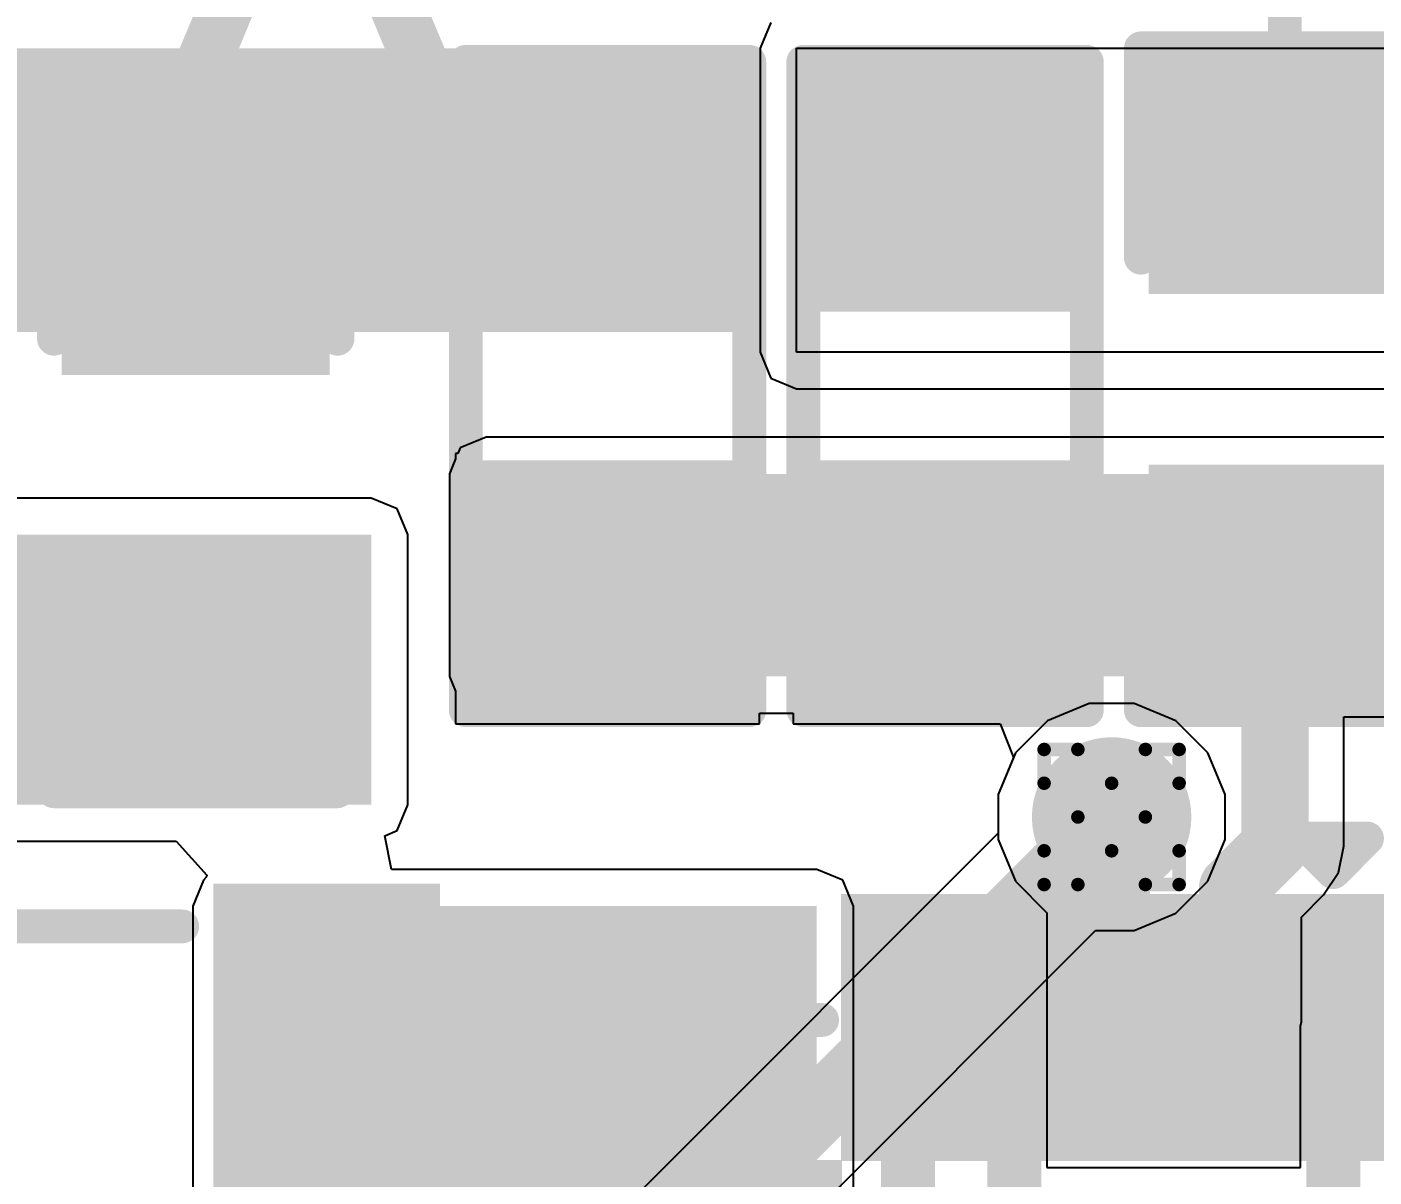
# Model space of a CAD drawing. Header units: inches. Extents: x -0.2 to 17.4, y -0.2 to 2.6.
# Drawn here: x 1.554 to 1.7535, y 1.0929 to 1.2632 of the extents above; entities that cross this region are included whole.
import ezdxf

# ---------------------------------------------------------------- set-up
doc = ezdxf.new("R2010")
doc.units = ezdxf.units.IN
doc.header["$MEASUREMENT"] = 0
for name, color, linetype in [('Bottom Layer', 5, 'Continuous'), ('Drill Drawing', 1, 'Continuous'), ('Top Layer', 1, 'Continuous'), ('Top Overlay', 2, 'Continuous'), ('Top Paste', 8, 'Continuous'), ('Top Solder', 216, 'Continuous'), ('Via Holes', 16, 'Continuous')]:
    doc.layers.add(name, color=color, linetype=linetype)
doc.styles.add('Arial_Bold', font='', dxfattribs={"height": 0.2})
doc.styles.get('Arial_Bold').set_extended_font_data('Arial', bold=True)

# ---------------------------------------------------------------- blocks, each defined once
blk = doc.blocks.new('20_QFN_3X3__21')
at = {"layer": 'Top Layer'}
for points in [[(-0.0374, 0.07677), (-0.02559, 0.07677), (-0.02559, 0.04528), (-0.0374, 0.04528)], [(-0.02165, 0.07677), (-0.00984, 0.07677), (-0.00984, 0.04528), (-0.02165, 0.04528)], [(-0.00591, 0.07677), (0.00591, 0.07677), (0.00591, 0.04528), (-0.00591, 0.04528)], [(0.00984, 0.07677), (0.02165, 0.07677), (0.02165, 0.04528), (0.00984, 0.04528)], [(0.02559, 0.07677), (0.0374, 0.07677), (0.0374, 0.04528), (0.02559, 0.04528)], [(-0.04528, 0.0374), (-0.04528, 0.02559), (-0.07677, 0.02559), (-0.07677, 0.0374)], [(0.07677, 0.0374), (0.07677, 0.02559), (0.04528, 0.02559), (0.04528, 0.0374)], [(-0.02953, 0.02953), (0.02953, 0.02953), (0.02953, -0.02953), (-0.02953, -0.02953)], [(-0.04528, 0.02165), (-0.04528, 0.00984), (-0.07677, 0.00984), (-0.07677, 0.02165)], [(0.07677, 0.02165), (0.07677, 0.00984), (0.04528, 0.00984), (0.04528, 0.02165)], [(-0.04528, 0.00591), (-0.04528, -0.00591), (-0.07677, -0.00591), (-0.07677, 0.00591)], [(0.07677, 0.00591), (0.07677, -0.00591), (0.04528, -0.00591), (0.04528, 0.00591)], [(-0.04528, -0.00984), (-0.04528, -0.02165), (-0.07677, -0.02165), (-0.07677, -0.00984)], [(0.07677, -0.00984), (0.07677, -0.02165), (0.04528, -0.02165), (0.04528, -0.00984)], [(-0.04528, -0.02559), (-0.04528, -0.0374), (-0.07677, -0.0374), (-0.07677, -0.02559)], [(0.07677, -0.02559), (0.07677, -0.0374), (0.04528, -0.0374), (0.04528, -0.02559)], [(-0.0374, -0.04528), (-0.02559, -0.04528), (-0.02559, -0.07677), (-0.0374, -0.07677)], [(-0.02165, -0.04528), (-0.00984, -0.04528), (-0.00984, -0.07677), (-0.02165, -0.07677)], [(-0.00591, -0.04528), (0.00591, -0.04528), (0.00591, -0.07677), (-0.00591, -0.07677)], [(0.00984, -0.04528), (0.02165, -0.04528), (0.02165, -0.07677), (0.00984, -0.07677)], [(0.02559, -0.04528), (0.0374, -0.04528), (0.0374, -0.07677), (0.02559, -0.07677)]]:
    blk.add_hatch(color=1, dxfattribs=at).paths.add_polyline_path(points)
at = {"layer": 'Top Paste'}
for points in [[(-0.0374, 0.07677), (-0.02559, 0.07677), (-0.02559, 0.04528), (-0.0374, 0.04528)], [(-0.02165, 0.07677), (-0.00984, 0.07677), (-0.00984, 0.04528), (-0.02165, 0.04528)], [(-0.00591, 0.07677), (0.00591, 0.07677), (0.00591, 0.04528), (-0.00591, 0.04528)], [(0.00984, 0.07677), (0.02165, 0.07677), (0.02165, 0.04528), (0.00984, 0.04528)], [(0.02559, 0.07677), (0.0374, 0.07677), (0.0374, 0.04528), (0.02559, 0.04528)], [(-0.04528, 0.0374), (-0.04528, 0.02559), (-0.07677, 0.02559), (-0.07677, 0.0374)], [(0.07677, 0.0374), (0.07677, 0.02559), (0.04528, 0.02559), (0.04528, 0.0374)], [(-0.02953, 0.02953), (0.02953, 0.02953), (0.02953, -0.02953), (-0.02953, -0.02953)], [(-0.04528, 0.02165), (-0.04528, 0.00984), (-0.07677, 0.00984), (-0.07677, 0.02165)], [(0.07677, 0.02165), (0.07677, 0.00984), (0.04528, 0.00984), (0.04528, 0.02165)], [(-0.04528, 0.00591), (-0.04528, -0.00591), (-0.07677, -0.00591), (-0.07677, 0.00591)], [(0.07677, 0.00591), (0.07677, -0.00591), (0.04528, -0.00591), (0.04528, 0.00591)], [(-0.04528, -0.00984), (-0.04528, -0.02165), (-0.07677, -0.02165), (-0.07677, -0.00984)], [(0.07677, -0.00984), (0.07677, -0.02165), (0.04528, -0.02165), (0.04528, -0.00984)], [(-0.04528, -0.02559), (-0.04528, -0.0374), (-0.07677, -0.0374), (-0.07677, -0.02559)], [(0.07677, -0.02559), (0.07677, -0.0374), (0.04528, -0.0374), (0.04528, -0.02559)], [(-0.0374, -0.04528), (-0.02559, -0.04528), (-0.02559, -0.07677), (-0.0374, -0.07677)], [(-0.02165, -0.04528), (-0.00984, -0.04528), (-0.00984, -0.07677), (-0.02165, -0.07677)], [(-0.00591, -0.04528), (0.00591, -0.04528), (0.00591, -0.07677), (-0.00591, -0.07677)], [(0.00984, -0.04528), (0.02165, -0.04528), (0.02165, -0.07677), (0.00984, -0.07677)], [(0.02559, -0.04528), (0.0374, -0.04528), (0.0374, -0.07677), (0.02559, -0.07677)]]:
    blk.add_hatch(color=8, dxfattribs=at).paths.add_polyline_path(points)
at = {"layer": 'Top Solder'}
for points in [[(-0.0414, 0.08077), (-0.02159, 0.08077), (-0.02159, 0.04128), (-0.0414, 0.04128)], [(-0.02565, 0.08077), (-0.00584, 0.08077), (-0.00584, 0.04128), (-0.02565, 0.04128)], [(-0.00991, 0.08077), (0.00991, 0.08077), (0.00991, 0.04128), (-0.00991, 0.04128)], [(0.00584, 0.08077), (0.02565, 0.08077), (0.02565, 0.04128), (0.00584, 0.04128)], [(0.02159, 0.08077), (0.0414, 0.08077), (0.0414, 0.04128), (0.02159, 0.04128)], [(-0.04128, 0.0414), (-0.04128, 0.02159), (-0.08077, 0.02159), (-0.08077, 0.0414)], [(0.08077, 0.0414), (0.08077, 0.02159), (0.04128, 0.02159), (0.04128, 0.0414)], [(-0.03353, 0.03353), (0.03353, 0.03353), (0.03353, -0.03353), (-0.03353, -0.03353)], [(-0.04128, 0.02565), (-0.04128, 0.00584), (-0.08077, 0.00584), (-0.08077, 0.02565)], [(0.08077, 0.02565), (0.08077, 0.00584), (0.04128, 0.00584), (0.04128, 0.02565)], [(-0.04128, 0.00991), (-0.04128, -0.00991), (-0.08077, -0.00991), (-0.08077, 0.00991)], [(0.08077, 0.00991), (0.08077, -0.00991), (0.04128, -0.00991), (0.04128, 0.00991)], [(-0.04128, -0.00584), (-0.04128, -0.02565), (-0.08077, -0.02565), (-0.08077, -0.00584)], [(0.08077, -0.00584), (0.08077, -0.02565), (0.04128, -0.02565), (0.04128, -0.00584)], [(-0.04128, -0.02159), (-0.04128, -0.0414), (-0.08077, -0.0414), (-0.08077, -0.02159)], [(0.08077, -0.02159), (0.08077, -0.0414), (0.04128, -0.0414), (0.04128, -0.02159)], [(-0.0414, -0.04128), (-0.02159, -0.04128), (-0.02159, -0.08077), (-0.0414, -0.08077)], [(-0.02565, -0.04128), (-0.00584, -0.04128), (-0.00584, -0.08077), (-0.02565, -0.08077)], [(-0.00991, -0.04128), (0.00991, -0.04128), (0.00991, -0.08077), (-0.00991, -0.08077)], [(0.00584, -0.04128), (0.02565, -0.04128), (0.02565, -0.08077), (0.00584, -0.08077)], [(0.02159, -0.04128), (0.0414, -0.04128), (0.0414, -0.08077), (0.02159, -0.08077)]]:
    blk.add_hatch(color=216, dxfattribs=at).paths.add_polyline_path(points)
at = {"layer": 'Top Overlay'}
for points in [[(-0.06214, 0.04421, 0.005, 0.005, 0), (-0.06214, 0.06187, 0.005, 0.005, 0)], [(-0.04439, 0.06187, 0.005, 0.005, 0), (-0.06214, 0.06187, 0.005, 0.005, 0)], [(0.06214, 0.06187, 0.005, 0.005, 0), (0.04439, 0.06187, 0.005, 0.005, 0)], [(0.06214, 0.04421, 0.005, 0.005, 0), (0.06214, 0.06187, 0.005, 0.005, 0)], [(-0.08902, 0.0265, 0.005, 0.005, 0), (-0.08902, 0.0365, 0.005, 0.005, 0)], [(-0.08402, 0.0315, 0.005, 0.005, 0), (-0.08902, 0.0365, 0.005, 0.005, 0)], [(-0.08902, 0.0265, 0.005, 0.005, 0), (-0.08402, 0.0315, 0.005, 0.005, 0)], [(-0.06214, -0.06187, 0.005, 0.005, 0), (-0.06214, -0.04421, 0.005, 0.005, 0)], [(0.06214, -0.06187, 0.005, 0.005, 0), (0.06214, -0.04421, 0.005, 0.005, 0)], [(-0.04439, -0.06187, 0.005, 0.005, 0), (-0.06214, -0.06187, 0.005, 0.005, 0)], [(0.06214, -0.06187, 0.005, 0.005, 0), (0.04439, -0.06187, 0.005, 0.005, 0)]]:
    blk.add_lwpolyline(points, format="xyseb", dxfattribs=at)
for points in [[(-0.06339, 0.06187, 0.0025, 0.0025, 1), (-0.06089, 0.06187, 0.0025, 0.0025, 1)], [(-0.06339, 0.06187, 0.0025, 0.0025, 1), (-0.06089, 0.06187, 0.0025, 0.0025, 1)], [(-0.04564, 0.06187, 0.0025, 0.0025, 1), (-0.04314, 0.06187, 0.0025, 0.0025, 1)], [(0.04314, 0.06187, 0.0025, 0.0025, 1), (0.04564, 0.06187, 0.0025, 0.0025, 1)], [(0.06089, 0.06187, 0.0025, 0.0025, 1), (0.06339, 0.06187, 0.0025, 0.0025, 1)], [(0.06089, 0.06187, 0.0025, 0.0025, 1), (0.06339, 0.06187, 0.0025, 0.0025, 1)], [(-0.06339, 0.04421, 0.0025, 0.0025, 1), (-0.06089, 0.04421, 0.0025, 0.0025, 1)], [(0.06089, 0.04421, 0.0025, 0.0025, 1), (0.06339, 0.04421, 0.0025, 0.0025, 1)], [(-0.09027, 0.0365, 0.0025, 0.0025, 1), (-0.08777, 0.0365, 0.0025, 0.0025, 1)], [(-0.09027, 0.0365, 0.0025, 0.0025, 1), (-0.08777, 0.0365, 0.0025, 0.0025, 1)], [(-0.08527, 0.0315, 0.0025, 0.0025, 1), (-0.08277, 0.0315, 0.0025, 0.0025, 1)], [(-0.08527, 0.0315, 0.0025, 0.0025, 1), (-0.08277, 0.0315, 0.0025, 0.0025, 1)], [(-0.09027, 0.0265, 0.0025, 0.0025, 1), (-0.08777, 0.0265, 0.0025, 0.0025, 1)], [(-0.09027, 0.0265, 0.0025, 0.0025, 1), (-0.08777, 0.0265, 0.0025, 0.0025, 1)], [(-0.06339, -0.04421, 0.0025, 0.0025, 1), (-0.06089, -0.04421, 0.0025, 0.0025, 1)], [(0.06089, -0.04421, 0.0025, 0.0025, 1), (0.06339, -0.04421, 0.0025, 0.0025, 1)], [(-0.06339, -0.06187, 0.0025, 0.0025, 1), (-0.06089, -0.06187, 0.0025, 0.0025, 1)], [(-0.06339, -0.06187, 0.0025, 0.0025, 1), (-0.06089, -0.06187, 0.0025, 0.0025, 1)], [(-0.04564, -0.06187, 0.0025, 0.0025, 1), (-0.04314, -0.06187, 0.0025, 0.0025, 1)], [(0.04314, -0.06187, 0.0025, 0.0025, 1), (0.04564, -0.06187, 0.0025, 0.0025, 1)], [(0.06089, -0.06187, 0.0025, 0.0025, 1), (0.06339, -0.06187, 0.0025, 0.0025, 1)], [(0.06089, -0.06187, 0.0025, 0.0025, 1), (0.06339, -0.06187, 0.0025, 0.0025, 1)]]:
    blk.add_lwpolyline(points, format="xyseb", close=True, dxfattribs=at)
blk = doc.blocks.new('R___0603_43')
at = {"layer": 'Top Layer'}
for points in [[(-0.015, 0.0175), (-0.015, -0.0175), (-0.045, -0.0175), (-0.045, 0.0175)], [(0.045, 0.0175), (0.045, -0.0175), (0.015, -0.0175), (0.015, 0.0175)]]:
    blk.add_hatch(color=1, dxfattribs=at).paths.add_polyline_path(points)
at = {"layer": 'Top Paste'}
for points in [[(-0.015, 0.0175), (-0.015, -0.0175), (-0.045, -0.0175), (-0.045, 0.0175)], [(0.045, 0.0175), (0.045, -0.0175), (0.015, -0.0175), (0.015, 0.0175)]]:
    blk.add_hatch(color=8, dxfattribs=at).paths.add_polyline_path(points)
at = {"layer": 'Top Solder'}
for points in [[(-0.011, 0.0215), (-0.011, -0.0215), (-0.049, -0.0215), (-0.049, 0.0215)], [(0.049, 0.0215), (0.049, -0.0215), (0.011, -0.0215), (0.011, 0.0215)]]:
    blk.add_hatch(color=216, dxfattribs=at).paths.add_polyline_path(points)
at = {"layer": 'Top Overlay'}
for points in [[(-0.048, -0.021, 0.005, 0.005, 0), (-0.048, 0.021, 0.005, 0.005, 0)], [(0.048, 0.021, 0.005, 0.005, 0), (-0.048, 0.021, 0.005, 0.005, 0)], [(0.048, -0.021, 0.005, 0.005, 0), (0.048, 0.021, 0.005, 0.005, 0)], [(0.048, -0.021, 0.005, 0.005, 0), (-0.048, -0.021, 0.005, 0.005, 0)]]:
    blk.add_lwpolyline(points, format="xyseb", dxfattribs=at)
for points in [[(-0.04925, 0.021, 0.0025, 0.0025, 1), (-0.04675, 0.021, 0.0025, 0.0025, 1)], [(-0.04925, 0.021, 0.0025, 0.0025, 1), (-0.04675, 0.021, 0.0025, 0.0025, 1)], [(0.04675, 0.021, 0.0025, 0.0025, 1), (0.04925, 0.021, 0.0025, 0.0025, 1)], [(0.04675, 0.021, 0.0025, 0.0025, 1), (0.04925, 0.021, 0.0025, 0.0025, 1)], [(-0.04925, -0.021, 0.0025, 0.0025, 1), (-0.04675, -0.021, 0.0025, 0.0025, 1)], [(-0.04925, -0.021, 0.0025, 0.0025, 1), (-0.04675, -0.021, 0.0025, 0.0025, 1)], [(0.04675, -0.021, 0.0025, 0.0025, 1), (0.04925, -0.021, 0.0025, 0.0025, 1)], [(0.04675, -0.021, 0.0025, 0.0025, 1), (0.04925, -0.021, 0.0025, 0.0025, 1)]]:
    blk.add_lwpolyline(points, format="xyseb", close=True, dxfattribs=at)
blk = doc.blocks.new('RES_0603_44')
at = {"layer": 'Top Layer'}
for points in [[(-0.015, 0.0175), (-0.015, -0.0175), (-0.045, -0.0175), (-0.045, 0.0175)], [(0.045, 0.0175), (0.045, -0.0175), (0.015, -0.0175), (0.015, 0.0175)]]:
    blk.add_hatch(color=1, dxfattribs=at).paths.add_polyline_path(points)
at = {"layer": 'Top Paste'}
for points in [[(-0.015, 0.0175), (-0.015, -0.0175), (-0.045, -0.0175), (-0.045, 0.0175)], [(0.045, 0.0175), (0.045, -0.0175), (0.015, -0.0175), (0.015, 0.0175)]]:
    blk.add_hatch(color=8, dxfattribs=at).paths.add_polyline_path(points)
at = {"layer": 'Top Solder'}
for points in [[(-0.011, 0.0215), (-0.011, -0.0215), (-0.049, -0.0215), (-0.049, 0.0215)], [(0.049, 0.0215), (0.049, -0.0215), (0.011, -0.0215), (0.011, 0.0215)]]:
    blk.add_hatch(color=216, dxfattribs=at).paths.add_polyline_path(points)
at = {"layer": 'Top Overlay'}
for points in [[(-0.048, 0.021, 0.005, 0.005, 0), (-0.048, -0.021, 0.005, 0.005, 0)], [(-0.048, 0.021, 0.005, 0.005, 0), (0.048, 0.021, 0.005, 0.005, 0)], [(0.048, 0.021, 0.005, 0.005, 0), (0.048, -0.021, 0.005, 0.005, 0)], [(-0.048, -0.021, 0.005, 0.005, 0), (0.048, -0.021, 0.005, 0.005, 0)]]:
    blk.add_lwpolyline(points, format="xyseb", dxfattribs=at)
for points in [[(-0.04925, 0.021, 0.0025, 0.0025, 1), (-0.04675, 0.021, 0.0025, 0.0025, 1)], [(-0.04925, 0.021, 0.0025, 0.0025, 1), (-0.04675, 0.021, 0.0025, 0.0025, 1)], [(0.04675, 0.021, 0.0025, 0.0025, 1), (0.04925, 0.021, 0.0025, 0.0025, 1)], [(0.04675, 0.021, 0.0025, 0.0025, 1), (0.04925, 0.021, 0.0025, 0.0025, 1)], [(-0.04925, -0.021, 0.0025, 0.0025, 1), (-0.04675, -0.021, 0.0025, 0.0025, 1)], [(-0.04925, -0.021, 0.0025, 0.0025, 1), (-0.04675, -0.021, 0.0025, 0.0025, 1)], [(0.04675, -0.021, 0.0025, 0.0025, 1), (0.04925, -0.021, 0.0025, 0.0025, 1)], [(0.04675, -0.021, 0.0025, 0.0025, 1), (0.04925, -0.021, 0.0025, 0.0025, 1)]]:
    blk.add_lwpolyline(points, format="xyseb", close=True, dxfattribs=at)
blk = doc.blocks.new('IND_1008__2520_M_______70')
at = {"layer": 'Top Layer'}
for points in [[(-0.0502, 0.04331), (-0.02461, 0.04331), (-0.02461, -0.04331), (-0.0502, -0.04331)], [(0.02461, 0.04331), (0.0502, 0.04331), (0.0502, -0.04331), (0.02461, -0.04331)]]:
    blk.add_hatch(color=1, dxfattribs=at).paths.add_polyline_path(points)
at = {"layer": 'Top Paste'}
for points in [[(-0.0502, 0.04331), (-0.02461, 0.04331), (-0.02461, -0.04331), (-0.0502, -0.04331)], [(0.02461, 0.04331), (0.0502, 0.04331), (0.0502, -0.04331), (0.02461, -0.04331)]]:
    blk.add_hatch(color=8, dxfattribs=at).paths.add_polyline_path(points)
at = {"layer": 'Top Solder'}
for points in [[(-0.0542, 0.04731), (-0.02061, 0.04731), (-0.02061, -0.04731), (-0.0542, -0.04731)], [(0.02061, 0.04731), (0.0542, 0.04731), (0.0542, -0.04731), (0.02061, -0.04731)]]:
    blk.add_hatch(color=216, dxfattribs=at).paths.add_polyline_path(points)
at = {"layer": 'Top Overlay'}
for points in [[(0.016, 0.041, 0.005, 0.005, 0), (-0.016, 0.041, 0.005, 0.005, 0)], [(0.016, -0.041, 0.005, 0.005, 0), (-0.016, -0.041, 0.005, 0.005, 0)]]:
    blk.add_lwpolyline(points, format="xyseb", dxfattribs=at)
for points in [[(-0.01725, 0.041, 0.0025, 0.0025, 1), (-0.01475, 0.041, 0.0025, 0.0025, 1)], [(0.01475, 0.041, 0.0025, 0.0025, 1), (0.01725, 0.041, 0.0025, 0.0025, 1)], [(-0.01725, -0.041, 0.0025, 0.0025, 1), (-0.01475, -0.041, 0.0025, 0.0025, 1)], [(0.01475, -0.041, 0.0025, 0.0025, 1), (0.01725, -0.041, 0.0025, 0.0025, 1)]]:
    blk.add_lwpolyline(points, format="xyseb", close=True, dxfattribs=at)
blk = doc.blocks.new('C___0603_111')
at = {"layer": 'Top Layer'}
for points in [[(-0.015, 0.0175), (-0.015, -0.0175), (-0.045, -0.0175), (-0.045, 0.0175)], [(0.045, 0.0175), (0.045, -0.0175), (0.015, -0.0175), (0.015, 0.0175)]]:
    blk.add_hatch(color=1, dxfattribs=at).paths.add_polyline_path(points)
at = {"layer": 'Top Paste'}
for points in [[(-0.015, 0.0175), (-0.015, -0.0175), (-0.045, -0.0175), (-0.045, 0.0175)], [(0.045, 0.0175), (0.045, -0.0175), (0.015, -0.0175), (0.015, 0.0175)]]:
    blk.add_hatch(color=8, dxfattribs=at).paths.add_polyline_path(points)
at = {"layer": 'Top Solder'}
for points in [[(-0.01264, 0.01986), (-0.01264, -0.01986), (-0.04736, -0.01986), (-0.04736, 0.01986)], [(0.04736, 0.01986), (0.04736, -0.01986), (0.01264, -0.01986), (0.01264, 0.01986)]]:
    blk.add_hatch(color=216, dxfattribs=at).paths.add_polyline_path(points)
at = {"layer": 'Top Overlay'}
for points in [[(-0.049, 0.021, 0.005, 0.005, 0), (-0.018, 0.021, 0.005, 0.005, 0)], [(-0.049, 0.021, 0.005, 0.005, 0), (-0.049, -0.021, 0.005, 0.005, 0)], [(0.018, 0.021, 0.005, 0.005, 0), (0.049, 0.021, 0.005, 0.005, 0)], [(0.049, 0.021, 0.005, 0.005, 0), (0.049, -0.021, 0.005, 0.005, 0)], [(-0.049, -0.021, 0.005, 0.005, 0), (-0.018, -0.021, 0.005, 0.005, 0)], [(0.018, -0.021, 0.005, 0.005, 0), (0.049, -0.021, 0.005, 0.005, 0)]]:
    blk.add_lwpolyline(points, format="xyseb", dxfattribs=at)
for points in [[(-0.05025, 0.021, 0.0025, 0.0025, 1), (-0.04775, 0.021, 0.0025, 0.0025, 1)], [(-0.05025, 0.021, 0.0025, 0.0025, 1), (-0.04775, 0.021, 0.0025, 0.0025, 1)], [(-0.01925, 0.021, 0.0025, 0.0025, 1), (-0.01675, 0.021, 0.0025, 0.0025, 1)], [(0.01675, 0.021, 0.0025, 0.0025, 1), (0.01925, 0.021, 0.0025, 0.0025, 1)], [(0.04775, 0.021, 0.0025, 0.0025, 1), (0.05025, 0.021, 0.0025, 0.0025, 1)], [(0.04775, 0.021, 0.0025, 0.0025, 1), (0.05025, 0.021, 0.0025, 0.0025, 1)], [(-0.05025, -0.021, 0.0025, 0.0025, 1), (-0.04775, -0.021, 0.0025, 0.0025, 1)], [(-0.05025, -0.021, 0.0025, 0.0025, 1), (-0.04775, -0.021, 0.0025, 0.0025, 1)], [(-0.01925, -0.021, 0.0025, 0.0025, 1), (-0.01675, -0.021, 0.0025, 0.0025, 1)], [(0.01675, -0.021, 0.0025, 0.0025, 1), (0.01925, -0.021, 0.0025, 0.0025, 1)], [(0.04775, -0.021, 0.0025, 0.0025, 1), (0.05025, -0.021, 0.0025, 0.0025, 1)], [(0.04775, -0.021, 0.0025, 0.0025, 1), (0.05025, -0.021, 0.0025, 0.0025, 1)]]:
    blk.add_lwpolyline(points, format="xyseb", close=True, dxfattribs=at)
blk = doc.blocks.new('C___0603_115')
at = {"layer": 'Top Layer'}
for points in [[(-0.015, 0.0175), (-0.015, -0.0175), (-0.045, -0.0175), (-0.045, 0.0175)], [(0.045, 0.0175), (0.045, -0.0175), (0.015, -0.0175), (0.015, 0.0175)]]:
    blk.add_hatch(color=1, dxfattribs=at).paths.add_polyline_path(points)
at = {"layer": 'Top Paste'}
for points in [[(-0.015, 0.0175), (-0.015, -0.0175), (-0.045, -0.0175), (-0.045, 0.0175)], [(0.045, 0.0175), (0.045, -0.0175), (0.015, -0.0175), (0.015, 0.0175)]]:
    blk.add_hatch(color=8, dxfattribs=at).paths.add_polyline_path(points)
at = {"layer": 'Top Solder'}
for points in [[(-0.01264, 0.01986), (-0.01264, -0.01986), (-0.04736, -0.01986), (-0.04736, 0.01986)], [(0.04736, 0.01986), (0.04736, -0.01986), (0.01264, -0.01986), (0.01264, 0.01986)]]:
    blk.add_hatch(color=216, dxfattribs=at).paths.add_polyline_path(points)
at = {"layer": 'Top Overlay'}
for points in [[(-0.018, 0.021, 0.005, 0.005, 0), (-0.049, 0.021, 0.005, 0.005, 0)], [(-0.049, -0.021, 0.005, 0.005, 0), (-0.049, 0.021, 0.005, 0.005, 0)], [(0.049, 0.021, 0.005, 0.005, 0), (0.018, 0.021, 0.005, 0.005, 0)], [(0.049, -0.021, 0.005, 0.005, 0), (0.049, 0.021, 0.005, 0.005, 0)], [(-0.018, -0.021, 0.005, 0.005, 0), (-0.049, -0.021, 0.005, 0.005, 0)], [(0.049, -0.021, 0.005, 0.005, 0), (0.018, -0.021, 0.005, 0.005, 0)]]:
    blk.add_lwpolyline(points, format="xyseb", dxfattribs=at)
for points in [[(-0.05025, 0.021, 0.0025, 0.0025, 1), (-0.04775, 0.021, 0.0025, 0.0025, 1)], [(-0.05025, 0.021, 0.0025, 0.0025, 1), (-0.04775, 0.021, 0.0025, 0.0025, 1)], [(-0.01925, 0.021, 0.0025, 0.0025, 1), (-0.01675, 0.021, 0.0025, 0.0025, 1)], [(0.01675, 0.021, 0.0025, 0.0025, 1), (0.01925, 0.021, 0.0025, 0.0025, 1)], [(0.04775, 0.021, 0.0025, 0.0025, 1), (0.05025, 0.021, 0.0025, 0.0025, 1)], [(0.04775, 0.021, 0.0025, 0.0025, 1), (0.05025, 0.021, 0.0025, 0.0025, 1)], [(-0.05025, -0.021, 0.0025, 0.0025, 1), (-0.04775, -0.021, 0.0025, 0.0025, 1)], [(-0.05025, -0.021, 0.0025, 0.0025, 1), (-0.04775, -0.021, 0.0025, 0.0025, 1)], [(-0.01925, -0.021, 0.0025, 0.0025, 1), (-0.01675, -0.021, 0.0025, 0.0025, 1)], [(0.01675, -0.021, 0.0025, 0.0025, 1), (0.01925, -0.021, 0.0025, 0.0025, 1)], [(0.04775, -0.021, 0.0025, 0.0025, 1), (0.05025, -0.021, 0.0025, 0.0025, 1)], [(0.04775, -0.021, 0.0025, 0.0025, 1), (0.05025, -0.021, 0.0025, 0.0025, 1)]]:
    blk.add_lwpolyline(points, format="xyseb", close=True, dxfattribs=at)

msp = doc.modelspace()

# ---------------------------------------------------------------- hatches: boundary and pattern name
at = {"layer": 'Bottom Layer'}
h = msp.add_hatch(color=5, dxfattribs=at)
edge = h.paths.add_edge_path()
edge.add_arc((1.71467, 1.14619), 0.01181, 0, 360)
at = {"layer": 'Top Layer'}
for points in [[(1.445, 1.218), (1.661, 1.218), (1.661, 1.26), (1.445, 1.26)], [(1.622, 1.167), (1.758, 1.167), (1.758, 1.197), (1.622, 1.197)], [(1.508, 1.148), (1.605, 1.148), (1.605, 1.188), (1.508, 1.188)], [(1.584, 1.044), (1.621, 1.044), (1.621, 1.133), (1.584, 1.133)], [(1.671, 1.133), (1.584, 1.133), (1.584, 1.082), (1.671, 1.082)]]:
    msp.add_hatch(color=1, dxfattribs=at).paths.add_polyline_path(points)
h = msp.add_hatch(color=1, dxfattribs=at)
edge = h.paths.add_edge_path()
edge.add_arc((1.71467, 1.14619), 0.01181, 0, 360)
at = {"layer": 'Via Holes'}
h = msp.add_hatch(color=7, dxfattribs=at)
edge = h.paths.add_edge_path()
edge.add_arc((1.71467, 1.14619), 0.00591, 0, 360)

# ---------------------------------------------------------------- linework, layer by layer
at = {"layer": 'Bottom Layer'}
for p, q in [((1.71133, 1.163), (1.70515, 1.16044)), ((1.71802, 1.163), (1.71133, 1.163)), ((1.7242, 1.16044), (1.71802, 1.163)), ((1.70515, 1.16044), (1.70042, 1.15571)), ((1.72892, 1.15571), (1.7242, 1.16044)), ((1.70042, 1.15571), (1.69786, 1.14953)), ((1.73148, 1.14953), (1.72892, 1.15571)), ((1.69786, 1.14953), (1.69786, 1.1438)), ((1.73148, 1.14285), (1.73148, 1.14953)), ((1.69786, 1.1438), (1.64526, 1.0912)), ((1.72892, 1.13667), (1.73148, 1.14285)), ((1.7242, 1.13194), (1.72892, 1.13667)), ((1.71802, 1.12938), (1.7242, 1.13194)), ((1.65731, 1.07441), (1.71228, 1.12938)), ((1.71228, 1.12938), (1.71802, 1.12938))]:
    msp.add_line(p, q, dxfattribs=at)
msp.add_lwpolyline([(1.64948, 1.081, 0.01, 0.01, 0), (1.71467, 1.14619, 0.01, 0.01, 0)], format="xyseb", dxfattribs=at)
msp.add_lwpolyline([(1.71217, 1.14619, 0.005, 0.005, 1), (1.71717, 1.14619, 0.005, 0.005, 1)], format="xyseb", close=True, dxfattribs=at)
at = {"layer": 'Drill Drawing'}
for points in [[(1.70467, 1.15119, 0.002, 0.002, 0), (1.70467, 1.15619, 0.002, 0.002, 0)], [(1.70467, 1.15619, 0.002, 0.002, 0), (1.70967, 1.15619, 0.002, 0.002, 0)], [(1.70967, 1.15619, 0.002, 0.002, 0), (1.71467, 1.15119, 0.002, 0.002, 0)], [(1.71467, 1.15119, 0.002, 0.002, 0), (1.71967, 1.15619, 0.002, 0.002, 0)], [(1.71967, 1.15619, 0.002, 0.002, 0), (1.72467, 1.15619, 0.002, 0.002, 0)], [(1.72467, 1.15119, 0.002, 0.002, 0), (1.72467, 1.15619, 0.002, 0.002, 0)], [(1.70467, 1.15119, 0.002, 0.002, 0), (1.70967, 1.14619, 0.002, 0.002, 0)], [(1.71967, 1.14619, 0.002, 0.002, 0), (1.72467, 1.15119, 0.002, 0.002, 0)], [(1.70467, 1.14119, 0.002, 0.002, 0), (1.70967, 1.14619, 0.002, 0.002, 0)], [(1.71967, 1.14619, 0.002, 0.002, 0), (1.72467, 1.14119, 0.002, 0.002, 0)], [(1.70467, 1.13619, 0.002, 0.002, 0), (1.70467, 1.14119, 0.002, 0.002, 0)], [(1.70967, 1.13619, 0.002, 0.002, 0), (1.71467, 1.14119, 0.002, 0.002, 0)], [(1.71467, 1.14119, 0.002, 0.002, 0), (1.71967, 1.13619, 0.002, 0.002, 0)], [(1.72467, 1.13619, 0.002, 0.002, 0), (1.72467, 1.14119, 0.002, 0.002, 0)], [(1.70467, 1.13619, 0.002, 0.002, 0), (1.70967, 1.13619, 0.002, 0.002, 0)], [(1.71967, 1.13619, 0.002, 0.002, 0), (1.72467, 1.13619, 0.002, 0.002, 0)]]:
    msp.add_lwpolyline(points, format="xyseb", dxfattribs=at)
for points in [[(1.70417, 1.15619, 0.001, 0.001, 1), (1.70517, 1.15619, 0.001, 0.001, 1)], [(1.70417, 1.15619, 0.001, 0.001, 1), (1.70517, 1.15619, 0.001, 0.001, 1)], [(1.70917, 1.15619, 0.001, 0.001, 1), (1.71017, 1.15619, 0.001, 0.001, 1)], [(1.70917, 1.15619, 0.001, 0.001, 1), (1.71017, 1.15619, 0.001, 0.001, 1)], [(1.71917, 1.15619, 0.001, 0.001, 1), (1.72017, 1.15619, 0.001, 0.001, 1)], [(1.71917, 1.15619, 0.001, 0.001, 1), (1.72017, 1.15619, 0.001, 0.001, 1)], [(1.72417, 1.15619, 0.001, 0.001, 1), (1.72517, 1.15619, 0.001, 0.001, 1)], [(1.72417, 1.15619, 0.001, 0.001, 1), (1.72517, 1.15619, 0.001, 0.001, 1)], [(1.70417, 1.15119, 0.001, 0.001, 1), (1.70517, 1.15119, 0.001, 0.001, 1)], [(1.70417, 1.15119, 0.001, 0.001, 1), (1.70517, 1.15119, 0.001, 0.001, 1)], [(1.71417, 1.15119, 0.001, 0.001, 1), (1.71517, 1.15119, 0.001, 0.001, 1)], [(1.71417, 1.15119, 0.001, 0.001, 1), (1.71517, 1.15119, 0.001, 0.001, 1)], [(1.72417, 1.15119, 0.001, 0.001, 1), (1.72517, 1.15119, 0.001, 0.001, 1)], [(1.72417, 1.15119, 0.001, 0.001, 1), (1.72517, 1.15119, 0.001, 0.001, 1)], [(1.70917, 1.14619, 0.001, 0.001, 1), (1.71017, 1.14619, 0.001, 0.001, 1)], [(1.70917, 1.14619, 0.001, 0.001, 1), (1.71017, 1.14619, 0.001, 0.001, 1)], [(1.71917, 1.14619, 0.001, 0.001, 1), (1.72017, 1.14619, 0.001, 0.001, 1)], [(1.71917, 1.14619, 0.001, 0.001, 1), (1.72017, 1.14619, 0.001, 0.001, 1)], [(1.70417, 1.14119, 0.001, 0.001, 1), (1.70517, 1.14119, 0.001, 0.001, 1)], [(1.70417, 1.14119, 0.001, 0.001, 1), (1.70517, 1.14119, 0.001, 0.001, 1)], [(1.71417, 1.14119, 0.001, 0.001, 1), (1.71517, 1.14119, 0.001, 0.001, 1)], [(1.71417, 1.14119, 0.001, 0.001, 1), (1.71517, 1.14119, 0.001, 0.001, 1)], [(1.72417, 1.14119, 0.001, 0.001, 1), (1.72517, 1.14119, 0.001, 0.001, 1)], [(1.72417, 1.14119, 0.001, 0.001, 1), (1.72517, 1.14119, 0.001, 0.001, 1)], [(1.70417, 1.13619, 0.001, 0.001, 1), (1.70517, 1.13619, 0.001, 0.001, 1)], [(1.70417, 1.13619, 0.001, 0.001, 1), (1.70517, 1.13619, 0.001, 0.001, 1)], [(1.70917, 1.13619, 0.001, 0.001, 1), (1.71017, 1.13619, 0.001, 0.001, 1)], [(1.70917, 1.13619, 0.001, 0.001, 1), (1.71017, 1.13619, 0.001, 0.001, 1)], [(1.71917, 1.13619, 0.001, 0.001, 1), (1.72017, 1.13619, 0.001, 0.001, 1)], [(1.71917, 1.13619, 0.001, 0.001, 1), (1.72017, 1.13619, 0.001, 0.001, 1)], [(1.72417, 1.13619, 0.001, 0.001, 1), (1.72517, 1.13619, 0.001, 0.001, 1)], [(1.72417, 1.13619, 0.001, 0.001, 1), (1.72517, 1.13619, 0.001, 0.001, 1)]]:
    msp.add_lwpolyline(points, format="xyseb", close=True, dxfattribs=at)
at = {"layer": 'Top Layer'}
for p, q in [((1.66417, 1.26383), (1.66259, 1.26)), ((1.66259, 1.26), (1.66259, 1.215)), ((1.668, 1.215), (1.668, 1.26)), ((1.668, 1.26), (1.88141, 1.26)), ((1.66259, 1.215), (1.66417, 1.21117)), ((1.886, 1.215), (1.668, 1.215)), ((1.66417, 1.21117), (1.668, 1.20959)), ((1.668, 1.20959), (1.88059, 1.20959)), ((1.622, 1.20241), (1.61817, 1.20083)), ((1.758, 1.20241), (1.622, 1.20241)), ((1.61783, 1.2), (1.6175, 1.2)), ((1.6175, 1.2), (1.6175, 1.1992)), ((1.61817, 1.20083), (1.61783, 1.2)), ((1.6175, 1.1992), (1.61659, 1.197)), ((1.61659, 1.197), (1.61659, 1.167)), ((1.605, 1.19341), (1.508, 1.19341)), ((1.60883, 1.19183), (1.605, 1.19341)), ((1.61041, 1.188), (1.60883, 1.19183)), ((1.61041, 1.148), (1.61041, 1.188)), ((1.61659, 1.167), (1.6175, 1.1648)), ((1.6175, 1.1648), (1.6175, 1.16)), ((1.6625, 1.16), (1.6625, 1.16159)), ((1.6625, 1.16159), (1.6675, 1.16159)), ((1.6675, 1.16159), (1.6675, 1.16)), ((1.6175, 1.16), (1.6625, 1.16)), ((1.6675, 1.16), (1.69818, 1.16)), ((1.69818, 1.16), (1.70013, 1.155)), ((1.74905, 1.14187), (1.74905, 1.161)), ((1.74905, 1.161), (1.7625, 1.161)), ((1.70013, 1.155), (1.69786, 1.14953)), ((1.69786, 1.14953), (1.69786, 1.14285)), ((1.60883, 1.14417), (1.61041, 1.148)), ((1.60699, 1.14341), (1.60883, 1.14417)), ((1.60798, 1.13841), (1.60699, 1.14341)), ((1.55141, 1.14259), (1.57608, 1.14259)), ((1.57608, 1.14259), (1.58063, 1.13759)), ((1.69786, 1.14285), (1.70042, 1.13667)), ((1.74828, 1.13797), (1.74905, 1.14187)), ((1.58063, 1.13759), (1.58061, 1.13731)), ((1.671, 1.13841), (1.60798, 1.13841)), ((1.67483, 1.13683), (1.671, 1.13841)), ((1.74607, 1.13466), (1.74828, 1.13797)), ((1.58017, 1.13683), (1.57859, 1.133)), ((1.58061, 1.13731), (1.58017, 1.13683)), ((1.67641, 1.133), (1.67483, 1.13683)), ((1.70042, 1.13667), (1.70509, 1.13199)), ((1.74279, 1.13138), (1.74607, 1.13466)), ((1.57859, 1.133), (1.57859, 1.082)), ((1.67641, 1.082), (1.67641, 1.133)), ((1.70509, 1.13199), (1.70509, 1.09428)), ((1.74279, 1.11587), (1.74279, 1.13138)), ((1.74265, 1.1152), (1.74279, 1.11587)), ((1.74265, 1.09428), (1.74265, 1.1152)), ((1.70509, 1.09428), (1.74265, 1.09428))]:
    msp.add_line(p, q, dxfattribs=at)
for points in [[(1.73886, 1.17986, 0.01, 0.01, 0), (1.74, 1.181, 0.01, 0.01, 0)], [(1.73886, 1.14187, 0.01, 0.01, 0), (1.73886, 1.17986, 0.01, 0.01, 0)], [(1.71467, 1.14619, 0.01, 0.01, 0), (1.71534, 1.14553, 0.01, 0.01, 0)], [(1.71534, 1.11569, 0.01, 0.01, 0), (1.71534, 1.14553, 0.01, 0.01, 0)], [(1.73259, 1.1356, 0.01, 0.01, 0), (1.73886, 1.14187, 0.01, 0.01, 0)], [(1.73259, 1.11587, 0.01, 0.01, 0), (1.73259, 1.1356, 0.01, 0.01, 0)], [(1.71534, 1.11569, 0.01, 0.01, 0), (1.716, 1.11502, 0.01, 0.01, 0)], [(1.73175, 1.11502, 0.01, 0.01, 0), (1.73259, 1.11587, 0.01, 0.01, 0)], [(1.6845, 1.0875, 0.008, 0.008, 0), (1.6845, 1.11502, 0.008, 0.008, 0)], [(1.70025, 1.06475, 0.008, 0.008, 0), (1.70025, 1.11502, 0.008, 0.008, 0)], [(1.7475, 1.08169, 0.008, 0.008, 0), (1.7475, 1.11502, 0.008, 0.008, 0)]]:
    msp.add_lwpolyline(points, format="xyseb", dxfattribs=at)
for points in [[(1.7375, 1.181, 0.005, 0.005, 1), (1.7425, 1.181, 0.005, 0.005, 1)], [(1.73636, 1.17986, 0.005, 0.005, 1), (1.74136, 1.17986, 0.005, 0.005, 1)], [(1.73636, 1.17986, 0.005, 0.005, 1), (1.74136, 1.17986, 0.005, 0.005, 1)], [(1.71217, 1.14619, 0.005, 0.005, 1), (1.71717, 1.14619, 0.005, 0.005, 1)], [(1.71284, 1.14553, 0.005, 0.005, 1), (1.71784, 1.14553, 0.005, 0.005, 1)], [(1.71284, 1.14553, 0.005, 0.005, 1), (1.71784, 1.14553, 0.005, 0.005, 1)], [(1.73636, 1.14187, 0.005, 0.005, 1), (1.74136, 1.14187, 0.005, 0.005, 1)], [(1.73636, 1.14187, 0.005, 0.005, 1), (1.74136, 1.14187, 0.005, 0.005, 1)], [(1.73009, 1.1356, 0.005, 0.005, 1), (1.73509, 1.1356, 0.005, 0.005, 1)], [(1.73009, 1.1356, 0.005, 0.005, 1), (1.73509, 1.1356, 0.005, 0.005, 1)], [(1.71284, 1.11569, 0.005, 0.005, 1), (1.71784, 1.11569, 0.005, 0.005, 1)], [(1.71284, 1.11569, 0.005, 0.005, 1), (1.71784, 1.11569, 0.005, 0.005, 1)], [(1.7135, 1.11502, 0.005, 0.005, 1), (1.7185, 1.11502, 0.005, 0.005, 1)], [(1.72925, 1.11502, 0.005, 0.005, 1), (1.73425, 1.11502, 0.005, 0.005, 1)], [(1.73009, 1.11587, 0.005, 0.005, 1), (1.73509, 1.11587, 0.005, 0.005, 1)], [(1.73009, 1.11587, 0.005, 0.005, 1), (1.73509, 1.11587, 0.005, 0.005, 1)], [(1.6825, 1.11502, 0.004, 0.004, 1), (1.6865, 1.11502, 0.004, 0.004, 1)], [(1.69825, 1.11502, 0.004, 0.004, 1), (1.70225, 1.11502, 0.004, 0.004, 1)], [(1.7455, 1.11502, 0.004, 0.004, 1), (1.7495, 1.11502, 0.004, 0.004, 1)]]:
    msp.add_lwpolyline(points, format="xyseb", close=True, dxfattribs=at)
at = {"layer": 'Top Overlay'}
msp.add_lwpolyline([(1.74034, 1.26, 0.005, 0.005, 0), (1.74034, 1.275, 0.005, 0.005, 0)], format="xyseb", dxfattribs=at)
msp.add_lwpolyline([(1.73909, 1.26, 0.0025, 0.0025, 1), (1.74159, 1.26, 0.0025, 0.0025, 1)], format="xyseb", close=True, dxfattribs=at)

# ---------------------------------------------------------------- block references
for name, p, rotation in [('C___0603_111', (1.74, 1.211), 90), ('R___0603_43', (1.64, 1.21), 270), ('RES_0603_44', (1.69, 1.21), 90), ('C___0603_115', (1.579, 1.199), 270), ('20_QFN_3X3__21', (1.716, 1.054), 270), ('IND_1008__2520_M_______70', (1.561, 1.089), 180)]:
    msp.add_blockref(name, p, dxfattribs=dict(rotation=rotation))

# ---------------------------------------------------------------- texts
at = {"layer": 'Top Overlay', "style": 'Arial_Bold'}
msp.add_text('^ ', height=0.057, rotation=360, dxfattribs=at).set_placement((1.573, 1.23476))

doc.saveas('drawing.dxf')
